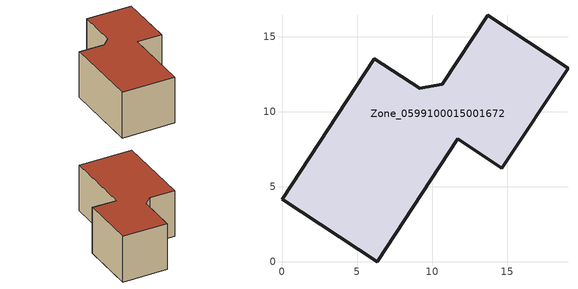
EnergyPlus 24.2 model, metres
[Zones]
Zone_0599100015001672
 floor ground (C_G): 6.34,0 0,4.16 6.14,13.54 9.18,11.55 10.66,11.85 13.72,16.44 19.05,12.9 14.63,6.25 11.72,8.19 z1.21
 wall outside (C_F): 0,4.16 6.34,0 11.72,8.19 14.63,6.25 19.05,12.9 13.72,16.44 10.66,11.85 9.18,11.55 6.14,13.54 0,4.16 z1.21:7.92
 roof outside (C_R): 11.72,8.19 14.63,6.25 19.05,12.9 13.72,16.44 10.66,11.85 9.18,11.55 6.14,13.54 0,4.16 6.34,0 z7.92
[BUILDING]
Pand.0599100015001672: North Axis=0; Terrain=City; Loads Convergence Tolerance Value=0.04; Temperature Convergence Tolerance Value=0.4; Solar Distribution=FullExterior; Maximum Number of Warmup Days=25; Minimum Number of Warmup Days=1
[Site:Location]
Rotterdam.The.Hague.AP_ZH_NLD Design_Conditions: Latitude=51.96; Longitude=4.45; Time Zone=1; Elevation=-4.5
[SITE:GROUNDTEMPERATURE:BUILDINGSURFACE]
18, 18, 18, 18, 18, 18, 18, 18, 18, 18, 18, 18
[MATERIAL] Thermal Absorptance=0.9; Solar Absorptance=0.7; Visible Absorptance=0.7
Name | Roughness | Thickness | Conductivity | Density | Specific Heat
G.D.1992-2005 | MediumSmooth | 0.15 | 0.06 | 540 | 1210
F.D.1992-2005 | Rough | 0.3 | 0.12 | 1920 | 840
R.D.1992-2005 | MediumRough | 0.2 | 0.08 | 1500 | 1000
[CONSTRUCTION]
C_G: G.D.1992-2005
C_F: F.D.1992-2005
C_R: R.D.1992-2005
[ZONE]
Zone_0599100015001672: Type=1; Multiplier=1; Ceiling Height=Autocalculate; Volume=Autocalculate; Floor Area=autocalculate; Part of Total Floor Area=Yes
[ZONEINFILTRATION:DESIGNFLOWRATE]
Infil_Zone_0599100015001672: Zone or ZoneList or Space or SpaceList=Zone_0599100015001672; Schedule=AlwaysOn; Design Flow Rate Calculation Method=Flow/Area; Flow Rate per Floor Area=0.0021; Constant Term Coefficient=1; Temperature Term Coefficient=0; Velocity Term Coefficient=0; Velocity Squared Term Coefficient=0
[HVACTEMPLATE:ZONE:IDEALLOADSAIRSYSTEM]
Zone_0599100015001672: Maximum Heating Supply Air Temperature=50; Minimum Cooling Supply Air Temperature=13; Maximum Heating Supply Air Humidity Ratio=0.0156; Minimum Cooling Supply Air Humidity Ratio=0.0077; Heating Limit=NoLimit; Cooling Limit=NoLimit; Dehumidification Control Type=ConstantSensibleHeatRatio; Cooling Sensible Heat Ratio=0.7; Dehumidification Setpoint=60; Humidification Control Type=None; Humidification Setpoint=30; Outdoor Air Method=None; Outdoor Air Flow Rate per Person=0.00944; Outdoor Air Flow Rate per Zone Floor Area=0; Outdoor Air Flow Rate per Zone=0; Demand Controlled Ventilation Type=None; Outdoor Air Economizer Type=NoEconomizer; Heat Recovery Type=None; Sensible Heat Recovery Effectiveness=0.7; Latent Heat Recovery Effectiveness=0.65
[ZONECONTROL:THERMOSTAT]
ThermostatControl_Zone_0599100015001672: Zone or ZoneList=Zone_0599100015001672; Control Type Schedule=DualSetpointControlType; Control 1=Thermostat_Zone_0599100015001672; Temperature Difference Between Cutout And Setpoint=0
[THERMOSTATSETPOINT:DUALSETPOINT]
Thermostat_Zone_0599100015001672: Heating Setpoint Temperature Schedule=HeatingSetpoint_Zone_0599100015001672; Cooling Setpoint Temperature Schedule=CoolingSetpoint_Zone_0599100015001672
[SCHEDULE:COMPACT]
HeatingSetpoint_Zone_0599100015001672: Through: 12/31, For: AllDays, Until: 24:00, 21
CoolingSetpoint_Zone_0599100015001672: Through: 12/31, For: AllDays, Until: 24:00, 24
DualSetpointControlType: Through: 12/31, For: AllDays, Until: 24:00, 4
AlwaysOn: Through: 12/31, For: AllDays, Until: 24:00, 1
